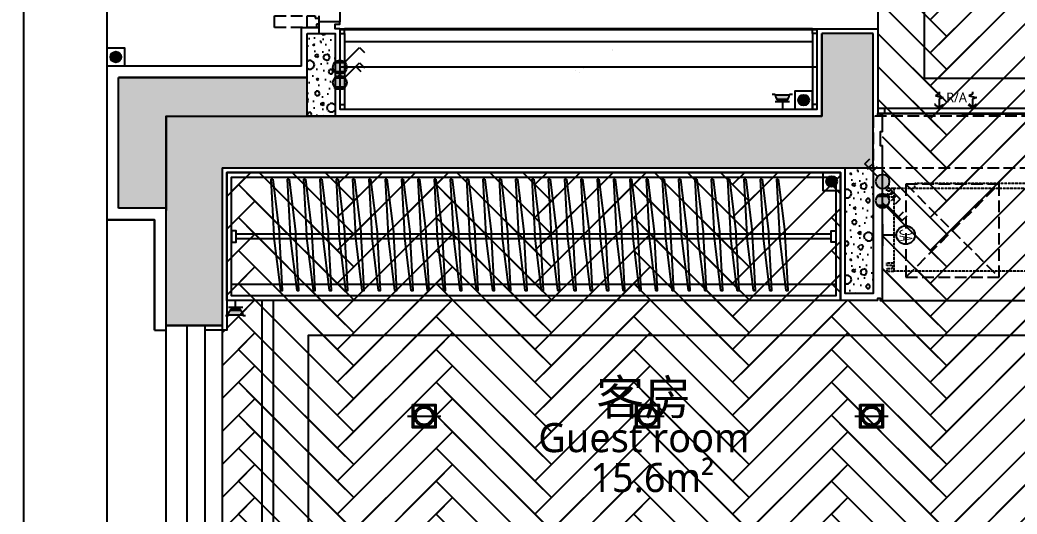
# Model space of a CAD drawing. Header units: millimetres. Extents: x -108767 to 78913, y -380878 to 1470.
# Drawn here: x -52574 to -48293, y -191377 to -189256 of the extents above; entities that cross this region are included whole.
import ezdxf
from ezdxf.enums import TextEntityAlignment as Align
from ezdxf.xclip import XClip

# ---------------------------------------------------------------- set-up
doc = ezdxf.new("R2010")
doc.units = ezdxf.units.MM
doc.header["$LTSCALE"] = 10
doc.header["$XCLIPFRAME"] = 0
for name, pattern in [('__DASH', [0.35, 0.25, -0.1]), ('DASH', [0.35, 0.25, -0.1]), ('DOTE', [2.42, 2, -0.2, 0.02, -0.2])]:
    doc.linetypes.add(name, pattern=pattern)
for name, color, linetype in [('012到顶家具', 55, 'Continuous'), ('2-Tank High', 70, 'Continuous'), ('NW-01-stair(楼梯)', 87, 'Continuous'), ('NW-01-wall(原有墙体)', 255, 'Continuous'), ('NW-01-windows(窗户)', 42, 'Continuous'), ('NW-01wall(新墙体)', 140, 'Continuous'), ('NW-01梁', 4, 'Continuous'), ('NW-02-fix(到顶家具)', 54, 'Continuous'), ('NW-02-fr(地面家具)', 74, 'Continuous'), ('NW-02-light(平面灯具)', 12, 'Continuous'), ('NW-02不到底不到顶家具', 54, 'Continuous'), ('NW-03-地面铺装', 8, 'Continuous'), ('NW-04-light(天花灯具)', 1, 'Continuous'), ('NW-04-天花造型粗线', 163, 'Continuous'), ('NW-door(门扇)', 12, 'Continuous'), ('NW-完成面（用于平面）', 43, 'Continuous'), ('NW-开关插座', 117, 'Continuous'), ('NW-开关面板', 147, 'Continuous'), ('NW-强弱电插座', 223, 'Continuous'), ('NW-强电插座', 223, 'Continuous'), ('NW-暖通设备', 161, 'Continuous'), ('NW-暖通风口', 33, 'Continuous'), ('平面图', 7, 'Continuous')]:
    doc.layers.add(name, color=color, linetype=linetype)
doc.styles.add('GA-text-B', font='architxt.shx', dxfattribs={"width": 0.65, "bigfont": 'hztxt.shx'})
doc.styles.get("Standard").update_dxf_attribs({"font": ''})
doc.styles.add('STYLUS', font='stylu.ttf')
doc.styles.add('宋体', font='', dxfattribs={"width": 0.8})
doc.styles.add('黑体', font='', dxfattribs={"width": 0.8, "height": 3})
doc.styles.get('Standard').set_extended_font_data('SimSun')
doc.styles.get('宋体').set_extended_font_data('SimSun')
doc.styles.get('黑体').set_extended_font_data('Microsoft YaHei')
doc.linetypes.add('铝质LED灯条', pattern='A,12.7,-5.08,["AL.LED",宋体,S=2.54,R=0,X=-2.54,Y=-1.27],-10', length=27.78)
pattern_1 = [(0, (54.42, -56.26), (92.2296, 184.45919), [0, -184.45919]), (0, (-53.5, -81.16), (92.2296, 184.45919), [0, -184.45919]), (0, (6.46, -83), (92.2296, 184.45919), [0, -184.45919]), (0, (71.94, -28.6), (92.2296, 184.45919), [0, -184.45919]), (0, (-4.61, -92.23), (92.2296, 184.45919), [0, -184.45919]), (0, (90.39, 87.62), (92.2296, 184.45919), [0, -184.45919]), (0, (34.12, 72.86), (92.2296, 184.45919), [0, -184.45919]), (0, (63.64, 49.8), (92.2296, 184.45919), [0, -184.45919]), (0, (-86.7, 46.11), (92.2296, 184.45919), [0, -184.45919]), (0, (3.69, 37.81), (92.2296, 184.45919), [0, -184.45919]), (0, (-31.36, -9.22), (92.2296, 184.45919), [0, -184.45919]), (0, (-29.51, -78.4), (92.2296, 184.45919), [0, -184.45919]), (0, (39.66, -85.77), (92.2296, 184.45919), [0, -184.45919]), (0, (90.39, -4.61), (92.2296, 184.45919), [0, -184.45919]), (0, (-82.08, -33.2), (92.2296, 184.45919), [0, -184.45919]), (0, (-66.4, -1.84), (92.2296, 184.45919), [0, -184.45919]), (0, (5.53, -14.76), (92.2296, 184.45919), [0, -184.45919]), (0, (-20.29, -41.5), (92.2296, 184.45919), [0, -184.45919]), (0, (-35.05, 19.37), (92.2296, 184.45919), [0, -184.45919]), (0, (-11.99, 88.54), (92.2296, 184.45919), [0, -184.45919]), (0, (-74.7, -71.94), (92.2296, 184.45919), [0, -184.45919]), (0, (26.75, 50.73), (92.2296, 184.45919), [0, -184.45919]), (0, (-59.03, 53.5), (92.2296, 184.45919), [0, -184.45919]), (0, (-73.78, 77.47), (92.2296, 184.45919), [0, -184.45919]), (130.601294, (79.054, 29.865), (-461.1479683, 553.37757044), [8.09824, -3393.1611]), (18.434949, (65.878, 33.378), (461.1479726, 184.4591883), [8.33302, -1158.28932]), (90, (65.88, 25.47), (92.229595, 184.45919), [7.9054, -361.01297]), (161.565051, (73.784, 22.838), (-461.1479766, 184.459176), [8.33302, -1158.28932]), (53.130102, (73.784, 22.838), (92.229595, 184.459189), [8.78377, -913.51216]), (135, (80.81, -71.15), (-92.229606, 184.459177), [7.45328, -514.2761]), (45, (70.27, -71.15), (92.229594, 184.459189), [7.45328, -514.2761]), (135, (75.54, -76.42), (-92.229606, 184.459177), [7.45328, -514.2761]), (45, (75.54, -76.42), (92.229594, 184.459189), [7.45328, -514.2761]), (116.56505, (-7.9, 52.7), (-1e-05, 368.91837), [9.82055, -196.41107]), (180, (-12.3, 61.49), (-92.2296, 184.45919), [10.54053, -173.91866]), (63.43495, (-27.23, 52.7), (1e-07, 368.91838), [9.82055, -196.41107]), (116.56505, (-22.84, 43.92), (-1e-05, 368.91837), [9.82055, -196.41107]), (0, (-22.84, 43.92), (92.2296, 184.45919), [10.54053, -173.91866]), (63.43495, (-12.3, 43.92), (1e-07, 368.91838), [9.82055, -196.41107]), (107.102728, (61.4864, -9.662), (-276.6887736, 922.29594868), [11.94722, -5005.8852]), (143.972626, (57.973, 1.757), (-1752.362276, 1291.2143235), [11.94722, -2496.96889]), (180, (48.31, 8.78), (-92.2296, 184.45919), [11.4189, -173.04028]), (36.027373, (27.23, 1.757), (1752.3622853, 1291.2143111), [11.94722, -2496.96889]), (71.565051, (23.716, -8.784), (276.6887854, 922.2959447), [11.11069, -1155.51165]), (107.102728, (27.23, -20.203), (-276.6887736, 922.29594868), [11.94722, -5005.8852]), (143.972626, (36.892, -27.23), (-1752.362276, 1291.2143235), [11.94722, -2496.96889]), (0, (36.9, -27.23), (92.2296, 184.45919), [11.4189, -173.04028]), (36.027373, (48.311, -27.23), (1752.3622853, 1291.2143111), [11.94722, -2496.96889]), (71.565051, (57.973, -20.203), (276.6887854, 922.2959447), [11.11069, -1155.51165]), (150.255118, (63.243, 76.419), (-276.6887842, 184.4591867), [7.0817, -1480.07582]), (90, (57.09, 72.905), (92.229595, 184.45919), [7.02702, -361.89135]), (29.744881, (57.095, 72.905), (276.6887837, 184.4591882), [7.0817, -1480.07582]), (116.56505, (20.2, -54.46), (-1e-05, 368.91837), [9.82055, -196.41107]), (168.690067, (15.81, -45.676), (-830.0663521, 184.4591846), [8.95772, -1872.16411]), (41.185925, (0, -50.0675), (2305.7398558, 2029.05106764), [9.33728, -3912.31871]), (90, (0, -58.85), (92.229595, 184.45919), [8.78377, -360.1346]), (138.814074, (7.027, -65), (-2305.7398288, 2029.0510983), [9.33728, -3912.31871]), (16.699244, (7.027, -65), (3043.57661373, 922.29594078), [9.17053, -3842.45037]), (60.945396, (15.811, -62.365), (92.22959487, 184.45918847), [9.04345, -3789.20364]), (109.983106, (-57.0945, 22.838), (-461.14797504, 1291.2143218), [10.28114, -4307.79774]), (155.556045, (-60.608, 32.5), (-1198.98473437, 553.3775561), [10.61347, -4447.04414]), (24.4439547, (-79.932, 32.5), (1198.9847304, 553.37756493), [10.61347, -4447.04414]), (70.0168934, (-83.446, 22.838), (461.1479747, 1291.214322), [10.28114, -4307.79774]), (109.983106, (-79.932, 13.176), (-461.14797504, 1291.2143218), [10.28114, -4307.79774]), (160.016893, (-70.27, 9.662), (-461.1479749, 184.4591814), [10.28114, -2148.75827]), (19.9831065, (-70.27, 9.662), (461.147972, 184.4591895), [10.28114, -2148.75827]), (70.0168934, (-60.608, 13.176), (461.1479747, 1291.214322), [10.28114, -4307.79774]), (122.005383, (11.419, 6.149), (-92.2296072, 184.4591801), [8.2866, -1731.89791]), (18.434949, (-0.878, 10.54), (461.1479726, 184.4591883), [8.33302, -1158.28932]), (90, (-0.88, 2.635), (92.229595, 184.45919), [7.9054, -361.01297]), (161.565051, (7.027, 0), (-461.1479766, 184.459176), [8.33302, -1158.28932]), (54.462322, (7.027, 0), (645.6071612, 922.2959445), [7.55608, -3165.99978]), (116.56505, (-42.16, -38.65), (-1e-05, 368.91837), [9.82055, -196.41107]), (180, (-46.55, -29.86), (-92.2296, 184.45919), [9.66215, -174.79703]), (59.036243, (-61.486, -38.649), (92.2295948, 184.4591881), [10.24355, -2140.9016]), (120.963756, (-56.216, -47.432), (-92.2296071, 184.4591806), [10.24355, -2140.9016]), (0, (-56.22, -47.43), (92.2296, 184.45919), [9.66215, -174.79703]), (63.43495, (-46.55, -47.43), (1e-07, 368.91838), [9.82055, -196.41107])]

# ---------------------------------------------------------------- blocks, each defined once
blk = doc.blocks.new('*U225')
at = {"layer": '2-Tank High', "color": 250}
for p, q in [((-45, 0), (-47.89, 23.84)), ((-44.2, 0.07), (-45.5, 24.05)), ((-38, 0), (-40.89, 23.84)), ((-37.2, 0.07), (-38.5, 24.05)), ((-31, 0), (-33.89, 23.84)), ((-30.2, 0.07), (-31.5, 24.05)), ((-24, 0), (-26.89, 23.84)), ((-23.2, 0.07), (-24.5, 24.05)), ((-17, 0), (-19.89, 23.84)), ((-16.2, 0.07), (-17.5, 24.05)), ((-10, 0), (-12.89, 23.84)), ((-9.2, 0.07), (-10.5, 24.05)), ((-3, 0), (-5.89, 23.84)), ((-2.2, 0.07), (-3.5, 24.05)), ((4, 0), (1.11, 23.84)), ((4.8, 0.07), (3.5, 24.05)), ((11, 0), (8.11, 23.84)), ((11.8, 0.07), (10.5, 24.05)), ((18, 0), (15.11, 23.84)), ((18.8, 0.07), (17.5, 24.05)), ((25, 0), (22.11, 23.84)), ((25.8, 0.07), (24.5, 24.05)), ((32, 0), (29.11, 23.84)), ((32.8, 0.07), (31.5, 24.05)), ((39, 0), (36.11, 23.84)), ((39.8, 0.07), (38.5, 24.05)), ((46, 0), (43.11, 23.84)), ((46.8, 0.07), (45.5, 24.05)), ((53, 0), (50.11, 23.84)), ((53.8, 0.07), (52.5, 24.05)), ((60, 0), (57.11, 23.84)), ((60.8, 0.07), (59.5, 24.05)), ((67, 0), (64.11, 23.84)), ((67.8, 0.07), (66.5, 24.05)), ((74, 0), (71.11, 23.84)), ((74.8, 0.07), (73.5, 24.05)), ((81, 0), (78.11, 23.84)), ((81.8, 0.07), (80.5, 24.05)), ((88, 0), (85.11, 23.84)), ((88.8, 0.07), (87.5, 24.05)), ((95, 0), (92.11, 23.84)), ((95.8, 0.07), (94.5, 24.05)), ((102, 0), (99.11, 23.84)), ((102.8, 0.07), (101.5, 24.05)), ((109, 0), (106.11, 23.84)), ((109.8, 0.07), (108.5, 24.05)), ((116, 0), (113.11, 23.84)), ((116.8, 0.07), (115.5, 24.05)), ((123, 0), (120.11, 23.84)), ((123.8, 0.07), (122.5, 24.05)), ((130, 0), (127.11, 23.84)), ((130.8, 0.07), (129.5, 24.05)), ((137, 0), (134.11, 23.84)), ((137.8, 0.07), (136.5, 24.05)), ((144, 0), (141.11, 23.84)), ((144.8, 0.07), (143.5, 24.05)), ((151, 0), (148.11, 23.84)), ((151.8, 0.07), (150.5, 24.05)), ((158, 0), (155.11, 23.84)), ((158.8, 0.07), (157.5, 24.05)), ((165, 0), (162.11, 23.84)), ((165.8, 0.07), (164.5, 24.05)), ((172, 0), (169.11, 23.84)), ((172.8, 0.07), (171.5, 24.05)), ((-44.2, 0.07), (-45, 0)), ((-37.2, 0.07), (-38, 0)), ((-30.2, 0.07), (-31, 0)), ((-23.2, 0.07), (-24, 0)), ((-16.2, 0.07), (-17, 0)), ((-9.2, 0.07), (-10, 0)), ((-2.2, 0.07), (-3, 0)), ((4.8, 0.07), (4, 0)), ((11.8, 0.07), (11, 0)), ((18.8, 0.07), (18, 0)), ((25.8, 0.07), (25, 0)), ((32.8, 0.07), (32, 0)), ((39.8, 0.07), (39, 0)), ((46.8, 0.07), (46, 0)), ((53.8, 0.07), (53, 0)), ((60.8, 0.07), (60, 0)), ((67.8, 0.07), (67, 0)), ((74.8, 0.07), (74, 0)), ((81.8, 0.07), (81, 0)), ((88.8, 0.07), (88, 0)), ((95.8, 0.07), (95, 0)), ((102.8, 0.07), (102, 0)), ((109.8, 0.07), (109, 0)), ((116.8, 0.07), (116, 0)), ((123.8, 0.07), (123, 0)), ((130.8, 0.07), (130, 0)), ((137.8, 0.07), (137, 0)), ((144.8, 0.07), (144, 0)), ((151.8, 0.07), (151, 0)), ((158.8, 0.07), (158, 0)), ((165.8, 0.07), (165, 0)), ((172.8, 0.07), (172, 0))]:
    blk.add_line(p, q, dxfattribs=at)
for points in [[(-48.39, 47.89), (-49.18, 47.82), (-47.89, 23.84)], [(-49.18, 47.82), (-48.39, 47.89), (-45.5, 24.05)], [(-42.18, 47.82), (-41.39, 47.89), (-38.5, 24.05)], [(-41.39, 47.89), (-42.18, 47.82), (-40.89, 23.84)], [(-35.18, 47.82), (-34.39, 47.89), (-31.5, 24.05)], [(-34.39, 47.89), (-35.18, 47.82), (-33.89, 23.84)], [(-28.18, 47.82), (-27.39, 47.89), (-24.5, 24.05)], [(-27.39, 47.89), (-28.18, 47.82), (-26.89, 23.84)], [(-21.18, 47.82), (-20.39, 47.89), (-17.5, 24.05)], [(-20.39, 47.89), (-21.18, 47.82), (-19.89, 23.84)], [(-14.18, 47.82), (-13.39, 47.89), (-10.5, 24.05)], [(-13.39, 47.89), (-14.18, 47.82), (-12.89, 23.84)], [(-7.18, 47.82), (-6.39, 47.89), (-3.5, 24.05)], [(-6.39, 47.89), (-7.18, 47.82), (-5.89, 23.84)], [(-0.18, 47.82), (0.61, 47.89), (3.5, 24.05)], [(0.61, 47.89), (-0.18, 47.82), (1.11, 23.84)], [(6.82, 47.82), (7.61, 47.89), (10.5, 24.05)], [(7.61, 47.89), (6.82, 47.82), (8.11, 23.84)], [(13.82, 47.82), (14.61, 47.89), (17.5, 24.05)], [(14.61, 47.89), (13.82, 47.82), (15.11, 23.84)], [(20.82, 47.82), (21.61, 47.89), (24.5, 24.05)], [(21.61, 47.89), (20.82, 47.82), (22.11, 23.84)], [(27.82, 47.82), (28.61, 47.89), (31.5, 24.05)], [(28.61, 47.89), (27.82, 47.82), (29.11, 23.84)], [(34.82, 47.82), (35.61, 47.89), (38.5, 24.05)], [(35.61, 47.89), (34.82, 47.82), (36.11, 23.84)], [(41.82, 47.82), (42.61, 47.89), (45.5, 24.05)], [(42.61, 47.89), (41.82, 47.82), (43.11, 23.84)], [(48.82, 47.82), (49.61, 47.89), (52.5, 24.05)], [(49.61, 47.89), (48.82, 47.82), (50.11, 23.84)], [(55.82, 47.82), (56.61, 47.89), (59.5, 24.05)], [(56.61, 47.89), (55.82, 47.82), (57.11, 23.84)], [(62.82, 47.82), (63.61, 47.89), (66.5, 24.05)], [(63.61, 47.89), (62.82, 47.82), (64.11, 23.84)], [(69.82, 47.82), (70.61, 47.89), (73.5, 24.05)], [(70.61, 47.89), (69.82, 47.82), (71.11, 23.84)], [(76.82, 47.82), (77.61, 47.89), (80.5, 24.05)], [(77.61, 47.89), (76.82, 47.82), (78.11, 23.84)], [(83.82, 47.82), (84.61, 47.89), (87.5, 24.05)], [(84.61, 47.89), (83.82, 47.82), (85.11, 23.84)], [(90.82, 47.82), (91.61, 47.89), (94.5, 24.05)], [(91.61, 47.89), (90.82, 47.82), (92.11, 23.84)], [(97.82, 47.82), (98.61, 47.89), (101.5, 24.05)], [(98.61, 47.89), (97.82, 47.82), (99.11, 23.84)], [(104.82, 47.82), (105.61, 47.89), (108.5, 24.05)], [(105.61, 47.89), (104.82, 47.82), (106.11, 23.84)], [(111.82, 47.82), (112.61, 47.89), (115.5, 24.05)], [(112.61, 47.89), (111.82, 47.82), (113.11, 23.84)], [(118.82, 47.82), (119.61, 47.89), (122.5, 24.05)], [(119.61, 47.89), (118.82, 47.82), (120.11, 23.84)], [(125.82, 47.82), (126.61, 47.89), (129.5, 24.05)], [(126.61, 47.89), (125.82, 47.82), (127.11, 23.84)], [(132.82, 47.82), (133.61, 47.89), (136.5, 24.05)], [(133.61, 47.89), (132.82, 47.82), (134.11, 23.84)], [(139.82, 47.82), (140.61, 47.89), (143.5, 24.05)], [(140.61, 47.89), (139.82, 47.82), (141.11, 23.84)], [(146.82, 47.82), (147.61, 47.89), (150.5, 24.05)], [(147.61, 47.89), (146.82, 47.82), (148.11, 23.84)], [(153.82, 47.82), (154.61, 47.89), (157.5, 24.05)], [(154.61, 47.89), (153.82, 47.82), (155.11, 23.84)], [(160.82, 47.82), (161.61, 47.89), (164.5, 24.05)], [(161.61, 47.89), (160.82, 47.82), (162.11, 23.84)], [(167.82, 47.82), (168.61, 47.89), (171.5, 24.05)], [(168.61, 47.89), (167.82, 47.82), (169.11, 23.84)]]:
    blk.add_lwpolyline(points, dxfattribs=at)
blk = doc.blocks.new('2.5-003(開門衣櫃)2')
at = {"layer": 'NW-02-fix(到顶家具)', "ltscale": 10}
blk.add_lwpolyline([(0, -27.5), (0, 27.5), (263.5, 27.5), (263.5, -27.5)], close=True, dxfattribs=at)
at = {"layer": 'NW-02-fix(到顶家具)', "color": 8, "ltscale": 10}
blk.add_lwpolyline([(2, -25.5), (2, 25.5), (261.5, 25.5), (261.5, -25.5)], close=True, dxfattribs=at)
at = {"layer": 'NW-02-fix(到顶家具)', "color": 251, "ltscale": 10}
for points in [[(2, 2.5), (4, 2.5), (4, -2.5), (2, -2.5), (2, 2.5)], [(4, 1), (259.5, 1)], [(261.5, 2.5), (259.5, 2.5), (259.5, -2.5), (261.5, -2.5), (261.5, 2.5)], [(4, -1), (259.5, -1)]]:
    blk.add_lwpolyline(points, dxfattribs=at)
blk.add_blockref('*U225', (71.74, -24.65), dxfattribs=at)
blk = doc.blocks.new('嵌入式射灯1')
at = {"color": 250, "linetype": 'DOTE', "ltscale": 30}
blk.add_line((0, 100), (0, -100), dxfattribs=at)
blk.add_lwpolyline([(-100, 0, 0, 0, 0), (100, 0, 30, 0, 0), (154.9, 0, 0, 0, 0)], format="xyseb", dxfattribs=at)
blk.add_circle((0, 0), 60)
at = {"color": 250}
blk.add_circle((0, 0), 50, dxfattribs=at)
blk = doc.blocks.new('*U241')
at = {"layer": 'NW-04-light(天花灯具)', "color": 1, "ltscale": 15}
blk.add_lwpolyline([(150844.17, -14074.61), (150848.37, -14074.61), (150848.37, -14078.82), (150844.17, -14078.82)], close=True, dxfattribs=at)
at = {"layer": 'NW-04-light(天花灯具)', "color": 8, "ltscale": 15}
blk.add_lwpolyline([(150844.38, -14074.82), (150848.16, -14074.82), (150848.16, -14078.61), (150844.38, -14078.61)], close=True, dxfattribs=at)
at = {"layer": 'NW-04-light(天花灯具)', "color": 1, "linetype": 'DASH', "ltscale": 15, "xscale": 0.03000000000000001, "yscale": 0.03000000000000001, "zscale": 0.03000000000000001, "rotation": 90.00000000027025}
blk.add_blockref('嵌入式射灯1', (150846.27, -14076.71), dxfattribs=at)
blk = doc.blocks.new('fdsaghfjkd')
at = {"layer": 'NW-暖通风口', "color": 250, "linetype": '__DASH', "ltscale": 0.5}
for p, q in [((-474.8, -12.6), (-474.8, 0)), ((-474.8, 0), (-439.2, 0)), ((-439.2, -396.2), (-439.2, 0)), ((-439.2, 0), (439.2, 0)), ((-340.1, 0), (-340.1, 23.8)), ((-340.1, 23.8), (340.1, 23.8)), ((340.1, 23.8), (340.1, 0)), ((439.2, 0), (439.2, -396.2)), ((439.2, -396.2), (439.2, 0)), ((474.8, 0), (439.2, 0)), ((474.8, -12.6), (474.8, 0)), ((-474.8, -12.6), (-453.4, -12.6)), ((-453.4, -28), (-474.8, -28)), ((-474.8, -28), (-474.8, -40.6)), ((-474.8, -40.6), (-439.2, -40.6)), ((474.8, -40.6), (439.2, -40.6)), ((474.8, -12.6), (453.4, -12.6)), ((453.4, -28), (474.8, -28)), ((474.8, -28), (474.8, -40.6)), ((439.2, -75.5), (483.4, -75.5)), ((439.2, -93.3), (483.4, -93.3)), ((483.4, -75.5), (483.4, -84.4)), ((483.4, -78.5), (487.3, -78.5)), ((483.4, -93.3), (483.4, -84.4)), ((483.4, -90.2), (487.3, -90.2)), ((487.3, -94.7), (487.3, -74.1)), ((487.3, -74.1), (496.6, -74.1)), ((487.3, -94.7), (496.6, -94.7)), ((496.6, -74.1), (497.1, -74.6)), ((496.6, -94.7), (497.1, -94.1)), ((497.1, -74.6), (497.1, -94.1)), ((439.2, -114.3), (474.5, -114.3)), ((439.2, -124.1), (474.5, -124.1)), ((474.5, -114.3), (474.5, -119.2)), ((474.5, -117.3), (478.4, -117.3)), ((474.5, -124.1), (474.5, -119.2)), ((474.5, -121.1), (478.4, -121.1)), ((478.4, -125.5), (478.4, -112.8)), ((478.4, -112.8), (487.7, -112.8)), ((478.4, -125.5), (487.7, -125.5)), ((487.7, -112.8), (488.2, -113.4)), ((487.7, -125.5), (488.2, -125)), ((488.2, -113.4), (488.2, -125)), ((439.2, -174), (500.1, -174)), ((500.1, -174), (500.1, -182.9)), ((500.1, -177), (504, -177)), ((500.1, -191.8), (500.1, -182.9)), ((500.1, -188.7), (504, -188.7)), ((504, -193.2), (504, -172.6)), ((504, -172.6), (513.3, -172.6)), ((513.3, -172.6), (513.8, -173.1)), ((513.8, -173.1), (513.8, -192.6)), ((439.2, -191.8), (500.1, -191.8)), ((504, -193.2), (513.3, -193.2)), ((513.3, -193.2), (513.8, -192.6)), ((-474.8, -368.2), (-474.8, -355.6)), ((-474.8, -355.6), (-439.2, -355.6)), ((-453.4, -368.2), (-474.8, -368.2)), ((474.8, -355.6), (439.2, -355.6)), ((453.4, -368.2), (474.8, -368.2)), ((474.8, -368.2), (474.8, -355.6)), ((-474.8, -383.7), (-474.8, -396.2)), ((-474.8, -383.7), (-453.4, -383.7)), ((-474.8, -396.2), (-439.2, -396.2)), ((439.2, -396.2), (-439.2, -396.2)), ((474.8, -396.2), (439.2, -396.2)), ((474.8, -383.7), (453.4, -383.7)), ((474.8, -383.7), (474.8, -396.2))]:
    blk.add_line(p, q, dxfattribs=at)
for centre, start, end in [((-453.4, -20.3), 270, 90), ((453.4, -20.3), 90, 270), ((-453.4, -375.9), 270, 90), ((453.4, -375.9), 90, 270)]:
    blk.add_arc(centre, 7.74, start, end, dxfattribs=at)
blk = doc.blocks.new('*U61')
h = blk.add_hatch(color=256)
h.dxf.hatch_style = 1
edge = h.paths.add_edge_path()
edge.add_arc((0, 40), 30, 0, 360)
blk.add_lwpolyline([(-50, -10), (50, -10), (50, 90), (-50, 90)], close=True)
blk.add_circle((0, 40), 30)
blk = doc.blocks.new('*U264')
at = {"layer": 'NW-强电插座', "xscale": 0.7704166666280803, "yscale": 0.7704166666280803, "zscale": 0.7704166666280803}
blk.add_blockref('*U61', (225.9, 1986.4), dxfattribs=at)
blk = doc.blocks.new('_LINKPT1')
blk.add_line((0, 0), (0, 0))
blk = doc.blocks.new('单相二三极安全插座')
at = {"linetype": 'Continuous'}
for p, q in [((-33.3, 49.9), (-23.8, 49.9)), ((-23.8, 49.9), (-23.8, 47.5)), ((-23.8, 47.5), (23.8, 47.5)), ((23.8, 49.9), (23.8, 47.5)), ((23.8, 49.9), (33.3, 49.9)), ((23.8, 23.8), (-23.8, 23.8)), ((0, 23.8), (0, 0))]:
    blk.add_line(p, q, dxfattribs=at)
blk.add_arc((0, 47.5), 23.8, 180, 0, dxfattribs=at)
for points in [[(20.6, 35.7), (-20.6, 35.7), (23.8, 47.5), (-23.8, 47.5)], [(11.9, 27), (-11.9, 27), (20.6, 35.7), (-20.6, 35.7)], [(0, 23.8), (0, 23.8), (11.9, 27), (-11.9, 27)]]:
    blk.add_solid(points, dxfattribs=at)
at = {"linetype": 'Continuous', "xscale": 0.0950808586651788, "yscale": 0.0950808586651788, "zscale": 0.0950808586651788}
blk.add_blockref('_LINKPT1', (0, 0), dxfattribs=at)
blk = doc.blocks.new('*U260')
at = {"layer": 'NW-强电插座', "xscale": 1.2943, "yscale": 1.2943, "zscale": 1.2943}
blk.add_blockref('单相二三极安全插座', (225.9, 1978.7), dxfattribs=at)
blk = doc.blocks.new('ewqewqewqeqwe')
at = {"layer": 'NW-开关面板'}
h = blk.add_hatch(color=256, dxfattribs=at)
edge = h.paths.add_edge_path()
edge.add_arc((0, 0), 1.01, 0, 360)
for p, q in [((-2.52, 2.52), (-3.24, 1.8)), ((-2.69, 1.26), (-1.98, 1.98)), ((-0.72, 0.72), (-2.52, 2.52)), ((-2.15, 0.72), (-1.43, 1.43)), ((0.72, -0.72), (2.52, -2.52)), ((1.43, -1.43), (2.15, -0.72)), ((1.98, -1.98), (2.69, -1.26)), ((2.52, -2.52), (3.24, -1.8))]:
    blk.add_line(p, q, dxfattribs=at)
blk.add_circle((0, 0), 1.01, dxfattribs=at)
blk = doc.blocks.new('*U268')
at = {"layer": 'NW-开关插座', "xscale": 30.1, "yscale": 30.1, "zscale": 30.1}
blk.add_blockref('ewqewqewqeqwe', (225.9, 2013.9), dxfattribs=at)
blk = doc.blocks.new('*U115')
for p, q in [((-1.289, 1), (-1.289, -1)), ((0, 0), (-1.289, 0))]:
    blk.add_line(p, q)
blk.add_circle((0.855, 0), 0.855)
at = {"style": 'GA-text-B', "width": 0.65}
blk.add_attdef('1', (2.226, 0.489), '', height=1.5, dxfattribs=at)
at = {"style": 'STYLUS'}
blk.add_attdef('S', (0.349, -0.575), '', height=1.2, dxfattribs=at)
blk = doc.blocks.new('*U263')
at = {"layer": 'NW-开关面板', "extrusion": (-0.017452, 3.20596e-18, -0.999848)}
ref = blk.add_blockref('*U115', (-2038.6, -225.8, -3.9), dxfattribs=dict(at, xscale=46.44000144785679, yscale=46.44000144785679, zscale=-46.44000144785698, rotation=180))
ref.add_attrib('S', 'AC', dxfattribs={"layer": '0', "extrusion": (0.017452, -3.20596e-18, 0.999848), "height": 55.73, "rotation": 270, "style": 'STYLUS', "width": 0.5}).set_placement((2051.5, -224.5, 3.9), align=Align.CENTER)
blk = doc.blocks.new('fgregrt')
at = {"layer": 'NW-开关面板'}
for p, q in [((5135.44, -371.79), (5136.16, -371.07)), ((5137.56, -373.9), (5135.44, -371.79))]:
    blk.add_line(p, q, dxfattribs=at)
blk.add_circle((5138.27, -374.61), 1, dxfattribs=at)
for points in [[(5137.27, -374.61), (5137.27, -374.61), (5137.4, -375.11), (5137.4, -374.11)], [(5137.4, -375.11), (5137.4, -374.11), (5137.77, -375.48), (5137.77, -373.74)], [(5137.77, -375.48), (5137.77, -373.74), (5138.27, -375.61), (5138.27, -373.61)], [(5138.77, -375.48), (5138.77, -373.74), (5138.27, -375.61), (5138.27, -373.61)], [(5139.14, -375.11), (5139.14, -374.11), (5138.77, -375.48), (5138.77, -373.74)], [(5139.27, -374.61), (5139.27, -374.61), (5139.14, -375.11), (5139.14, -374.11)]]:
    blk.add_solid(points, dxfattribs=at)
at = {"layer": 'NW-开关面板', "xscale": 4.805045045043872, "yscale": 4.805045045043872, "zscale": 4.805045045043872, "rotation": 90}
for p in [(5138.27, -373.61), (5137.27, -374.61), (5139.27, -374.61)]:
    blk.add_blockref('_LINKPT1', p, dxfattribs=at)
at = {"layer": 'NW-开关面板', "width": 0.8, "flags": 9}
blk.add_attdef('A', (5139.27, -374.61), '', height=0.0000961, rotation=90, dxfattribs=at)
blk = doc.blocks.new('*U267')
at = {"layer": 'NW-开关插座', "xscale": 30.1, "yscale": 30.1, "zscale": 30.1}
blk.add_blockref('fgregrt', (-154436, 13289.8), dxfattribs=at)
blk = doc.blocks.new('srhgdrth')
at = {"layer": 'NW-开关面板'}
for p, q in [((5927.29, -114.51), (5928, -113.79)), ((5929.4, -116.62), (5927.29, -114.51)), ((5927.83, -115.05), (5928.54, -114.33))]:
    blk.add_line(p, q, dxfattribs=at)
blk.add_circle((5930.11, -117.33), 1, dxfattribs=at)
for points in [[(5929.24, -117.83), (5929.24, -116.83), (5929.61, -118.2), (5929.61, -116.46)], [(5929.61, -118.2), (5929.61, -116.46), (5930.11, -118.33), (5930.11, -116.33)], [(5930.61, -118.2), (5930.61, -116.46), (5930.11, -118.33), (5930.11, -116.33)], [(5930.98, -117.83), (5930.98, -116.83), (5930.61, -118.2), (5930.61, -116.46)], [(5929.11, -117.33), (5929.11, -117.33), (5929.24, -117.83), (5929.24, -116.83)], [(5931.11, -117.33), (5931.11, -117.33), (5930.98, -117.83), (5930.98, -116.83)]]:
    blk.add_solid(points, dxfattribs=at)
at = {"layer": 'NW-开关面板', "xscale": 4.805045045043872, "yscale": 4.805045045043872, "zscale": 4.805045045043872, "rotation": 90}
for p in [(5930.11, -116.33), (5929.11, -117.33), (5931.11, -117.33)]:
    blk.add_blockref('_LINKPT1', p, dxfattribs=at)
at = {"layer": 'NW-开关面板', "width": 0.8, "flags": 9}
blk.add_attdef('A', (5931.11, -117.33), '', height=0.0000961, rotation=90, dxfattribs=at)
blk = doc.blocks.new('*U269')
at = {"layer": 'NW-开关插座', "xscale": 30.1, "yscale": 30.1, "zscale": 30.1}
blk.add_blockref('srhgdrth', (-178270.5, 5545.6), dxfattribs=at)
blk = doc.blocks.new('GSGFFSD')
at = {"layer": 'NW-03-地面铺装', "linetype": 'DASH', "ltscale": 20}
blk.add_line((-49050.9, -190460.5), (-51685.9, -190460.5), dxfattribs=at)
at = {"layer": 'NW-03-地面铺装', "color": 250}
for points in [[(-48665.9, -189255.8), (-48595.2, -189326.5), (-48170.9, -188902.2), (-48241.6, -188831.5)], [(-48665.9, -189397.2), (-48595.2, -189326.5), (-49019.4, -188902.2), (-49090.2, -188972.9)], [(-48665.9, -189397.2), (-48595.2, -189467.9), (-48170.9, -189043.6), (-48241.6, -188972.9)], [(-48665.9, -189538.6), (-48595.2, -189467.9), (-49019.4, -189043.6), (-49090.2, -189114.3)], [(-48665.9, -189538.6), (-48595.2, -189609.3), (-48170.9, -189185.1), (-48241.6, -189114.3)], [(-48665.9, -189680), (-48595.2, -189609.3), (-49019.4, -189185.1), (-49090.2, -189255.8)], [(-48665.9, -189680), (-48595.2, -189750.7), (-48170.9, -189326.5), (-48241.6, -189255.8)], [(-48665.9, -189821.4), (-48595.2, -189750.7), (-49019.4, -189326.5), (-49090.2, -189397.2)], [(-48665.9, -189821.4), (-48595.2, -189892.2), (-48170.9, -189467.9), (-48241.6, -189397.2)], [(-48665.9, -189962.9), (-48595.2, -189892.2), (-49019.4, -189467.9), (-49090.2, -189538.6)], [(-52060, -189962.9), (-51989.3, -190033.6), (-51565, -189609.3), (-51635.7, -189538.6)], [(-51211.5, -189962.9), (-51140.8, -190033.6), (-50716.5, -189609.3), (-50787.2, -189538.6)], [(-50362.9, -189962.9), (-50292.2, -190033.6), (-49868, -189609.3), (-49938.7, -189538.6)], [(-49514.4, -189962.9), (-49443.7, -190033.6), (-49019.4, -189609.3), (-49090.2, -189538.6)], [(-48665.9, -189962.9), (-48595.2, -190033.6), (-48170.9, -189609.3), (-48241.6, -189538.6)], [(-51211.5, -190104.3), (-51140.8, -190033.6), (-51565, -189609.3), (-51635.7, -189680)], [(-50362.9, -190104.3), (-50292.2, -190033.6), (-50716.5, -189609.3), (-50787.2, -189680)], [(-49514.4, -190104.3), (-49443.7, -190033.6), (-49868, -189609.3), (-49938.7, -189680)], [(-48665.9, -190104.3), (-48595.2, -190033.6), (-49019.4, -189609.3), (-49090.2, -189680)], [(-52060, -190104.3), (-51989.3, -190175), (-51565, -189750.7), (-51635.7, -189680)], [(-51211.5, -190104.3), (-51140.8, -190175), (-50716.5, -189750.7), (-50787.2, -189680)], [(-50362.9, -190104.3), (-50292.2, -190175), (-49868, -189750.7), (-49938.7, -189680)], [(-49514.4, -190104.3), (-49443.7, -190175), (-49019.4, -189750.7), (-49090.2, -189680)], [(-48665.9, -190104.3), (-48595.2, -190175), (-48170.9, -189750.7), (-48241.6, -189680)], [(-51211.5, -190245.7), (-51140.8, -190175), (-51565, -189750.7), (-51635.7, -189821.4)], [(-50362.9, -190245.7), (-50292.2, -190175), (-50716.5, -189750.7), (-50787.2, -189821.4)], [(-49514.4, -190245.7), (-49443.7, -190175), (-49868, -189750.7), (-49938.7, -189821.4)], [(-48665.9, -190245.7), (-48595.2, -190175), (-49019.4, -189750.7), (-49090.2, -189821.4)], [(-52060, -190245.7), (-51989.3, -190316.4), (-51565, -189892.2), (-51635.7, -189821.4)], [(-51211.5, -190245.7), (-51140.8, -190316.4), (-50716.5, -189892.2), (-50787.2, -189821.4)], [(-50362.9, -190245.7), (-50292.2, -190316.4), (-49868, -189892.2), (-49938.7, -189821.4)], [(-49514.4, -190245.7), (-49443.7, -190316.4), (-49019.4, -189892.2), (-49090.2, -189821.4)], [(-48665.9, -190245.7), (-48595.2, -190316.4), (-48170.9, -189892.2), (-48241.6, -189821.4)], [(-51211.5, -190387.1), (-51140.8, -190316.4), (-51565, -189892.2), (-51635.7, -189962.9)], [(-50362.9, -190387.1), (-50292.2, -190316.4), (-50716.5, -189892.2), (-50787.2, -189962.9)], [(-49514.4, -190387.1), (-49443.7, -190316.4), (-49868, -189892.2), (-49938.7, -189962.9)], [(-48665.9, -190387.1), (-48595.2, -190316.4), (-49019.4, -189892.2), (-49090.2, -189962.9)], [(-52060, -190387.1), (-51989.3, -190457.8), (-51565, -190033.6), (-51635.7, -189962.9)], [(-51211.5, -190387.1), (-51140.8, -190457.8), (-50716.5, -190033.6), (-50787.2, -189962.9)], [(-50362.9, -190387.1), (-50292.2, -190457.8), (-49868, -190033.6), (-49938.7, -189962.9)], [(-49514.4, -190387.1), (-49443.7, -190457.8), (-49019.4, -190033.6), (-49090.2, -189962.9)], [(-48665.9, -190387.1), (-48595.2, -190457.8), (-48170.9, -190033.6), (-48241.6, -189962.9)], [(-51211.5, -190528.6), (-51140.8, -190457.8), (-51565, -190033.6), (-51635.7, -190104.3)], [(-50362.9, -190528.6), (-50292.2, -190457.8), (-50716.5, -190033.6), (-50787.2, -190104.3)], [(-49514.4, -190528.6), (-49443.7, -190457.8), (-49868, -190033.6), (-49938.7, -190104.3)], [(-48665.9, -190528.6), (-48595.2, -190457.8), (-49019.4, -190033.6), (-49090.2, -190104.3)], [(-52060, -190528.6), (-51989.3, -190599.3), (-51565, -190175), (-51635.7, -190104.3)], [(-51211.5, -190528.6), (-51140.8, -190599.3), (-50716.5, -190175), (-50787.2, -190104.3)], [(-50362.9, -190528.6), (-50292.2, -190599.3), (-49868, -190175), (-49938.7, -190104.3)], [(-49514.4, -190528.6), (-49443.7, -190599.3), (-49019.4, -190175), (-49090.2, -190104.3)], [(-48665.9, -190528.6), (-48595.2, -190599.3), (-48170.9, -190175), (-48241.6, -190104.3)], [(-51211.5, -190670), (-51140.8, -190599.3), (-51565, -190175), (-51635.7, -190245.7)], [(-50362.9, -190670), (-50292.2, -190599.3), (-50716.5, -190175), (-50787.2, -190245.7)], [(-49514.4, -190670), (-49443.7, -190599.3), (-49868, -190175), (-49938.7, -190245.7)], [(-48665.9, -190670), (-48595.2, -190599.3), (-49019.4, -190175), (-49090.2, -190245.7)], [(-52060, -190670), (-51989.3, -190740.7), (-51565, -190316.4), (-51635.7, -190245.7)], [(-51211.5, -190670), (-51140.8, -190740.7), (-50716.5, -190316.4), (-50787.2, -190245.7)], [(-50362.9, -190670), (-50292.2, -190740.7), (-49868, -190316.4), (-49938.7, -190245.7)], [(-49514.4, -190670), (-49443.7, -190740.7), (-49019.4, -190316.4), (-49090.2, -190245.7)], [(-48665.9, -190670), (-48595.2, -190740.7), (-48170.9, -190316.4), (-48241.6, -190245.7)], [(-51211.5, -190811.4), (-51140.8, -190740.7), (-51565, -190316.4), (-51635.7, -190387.1)], [(-50362.9, -190811.4), (-50292.2, -190740.7), (-50716.5, -190316.4), (-50787.2, -190387.1)], [(-49514.4, -190811.4), (-49443.7, -190740.7), (-49868, -190316.4), (-49938.7, -190387.1)], [(-48665.9, -190811.4), (-48595.2, -190740.7), (-49019.4, -190316.4), (-49090.2, -190387.1)], [(-52060, -190811.4), (-51989.3, -190882.1), (-51565, -190457.8), (-51635.7, -190387.1)], [(-51211.5, -190811.4), (-51140.8, -190882.1), (-50716.5, -190457.8), (-50787.2, -190387.1)], [(-50362.9, -190811.4), (-50292.2, -190882.1), (-49868, -190457.8), (-49938.7, -190387.1)], [(-49514.4, -190811.4), (-49443.7, -190882.1), (-49019.4, -190457.8), (-49090.2, -190387.1)], [(-48665.9, -190811.4), (-48595.2, -190882.1), (-48170.9, -190457.8), (-48241.6, -190387.1)], [(-51211.5, -190952.8), (-51140.8, -190882.1), (-51565, -190457.8), (-51635.7, -190528.6)], [(-50362.9, -190952.8), (-50292.2, -190882.1), (-50716.5, -190457.8), (-50787.2, -190528.6)], [(-49514.4, -190952.8), (-49443.7, -190882.1), (-49868, -190457.8), (-49938.7, -190528.6)], [(-48665.9, -190952.8), (-48595.2, -190882.1), (-49019.4, -190457.8), (-49090.2, -190528.6)], [(-52060, -190952.8), (-51989.3, -191023.5), (-51565, -190599.3), (-51635.7, -190528.6)], [(-51211.5, -190952.8), (-51140.8, -191023.5), (-50716.5, -190599.3), (-50787.2, -190528.6)], [(-50362.9, -190952.8), (-50292.2, -191023.5), (-49868, -190599.3), (-49938.7, -190528.6)], [(-49514.4, -190952.8), (-49443.7, -191023.5), (-49019.4, -190599.3), (-49090.2, -190528.6)], [(-48665.9, -190952.8), (-48595.2, -191023.5), (-48170.9, -190599.3), (-48241.6, -190528.6)], [(-51211.5, -191094.2), (-51140.8, -191023.5), (-51565, -190599.3), (-51635.7, -190670)], [(-50362.9, -191094.2), (-50292.2, -191023.5), (-50716.5, -190599.3), (-50787.2, -190670)], [(-49514.4, -191094.2), (-49443.7, -191023.5), (-49868, -190599.3), (-49938.7, -190670)], [(-48665.9, -191094.2), (-48595.2, -191023.5), (-49019.4, -190599.3), (-49090.2, -190670)], [(-52060, -191094.2), (-51989.3, -191164.9), (-51565, -190740.7), (-51635.7, -190670)], [(-51211.5, -191094.2), (-51140.8, -191164.9), (-50716.5, -190740.7), (-50787.2, -190670)], [(-50362.9, -191094.2), (-50292.2, -191164.9), (-49868, -190740.7), (-49938.7, -190670)], [(-49514.4, -191094.2), (-49443.7, -191164.9), (-49019.4, -190740.7), (-49090.2, -190670)], [(-48665.9, -191094.2), (-48595.2, -191164.9), (-48170.9, -190740.7), (-48241.6, -190670)], [(-51211.5, -191235.7), (-51140.8, -191164.9), (-51565, -190740.7), (-51635.7, -190811.4)], [(-50362.9, -191235.7), (-50292.2, -191164.9), (-50716.5, -190740.7), (-50787.2, -190811.4)], [(-49514.4, -191235.7), (-49443.7, -191164.9), (-49868, -190740.7), (-49938.7, -190811.4)], [(-48665.9, -191235.7), (-48595.2, -191164.9), (-49019.4, -190740.7), (-49090.2, -190811.4)], [(-52060, -191235.7), (-51989.3, -191306.4), (-51565, -190882.1), (-51635.7, -190811.4)], [(-51211.5, -191235.7), (-51140.8, -191306.4), (-50716.5, -190882.1), (-50787.2, -190811.4)], [(-50362.9, -191235.7), (-50292.2, -191306.4), (-49868, -190882.1), (-49938.7, -190811.4)], [(-49514.4, -191235.7), (-49443.7, -191306.4), (-49019.4, -190882.1), (-49090.2, -190811.4)], [(-48665.9, -191235.7), (-48595.2, -191306.4), (-48170.9, -190882.1), (-48241.6, -190811.4)], [(-51211.5, -191377.1), (-51140.8, -191306.4), (-51565, -190882.1), (-51635.7, -190952.8)], [(-50362.9, -191377.1), (-50292.2, -191306.4), (-50716.5, -190882.1), (-50787.2, -190952.8)], [(-49514.4, -191377.1), (-49443.7, -191306.4), (-49868, -190882.1), (-49938.7, -190952.8)], [(-48665.9, -191377.1), (-48595.2, -191306.4), (-49019.4, -190882.1), (-49090.2, -190952.8)], [(-52060, -191377.1), (-51989.3, -191447.8), (-51565, -191023.5), (-51635.7, -190952.8)], [(-51211.5, -191377.1), (-51140.8, -191447.8), (-50716.5, -191023.5), (-50787.2, -190952.8)], [(-50362.9, -191377.1), (-50292.2, -191447.8), (-49868, -191023.5), (-49938.7, -190952.8)], [(-49514.4, -191377.1), (-49443.7, -191447.8), (-49019.4, -191023.5), (-49090.2, -190952.8)], [(-48665.9, -191377.1), (-48595.2, -191447.8), (-48170.9, -191023.5), (-48241.6, -190952.8)], [(-51211.5, -191518.5), (-51140.8, -191447.8), (-51565, -191023.5), (-51635.7, -191094.2)], [(-50362.9, -191518.5), (-50292.2, -191447.8), (-50716.5, -191023.5), (-50787.2, -191094.2)], [(-49514.4, -191518.5), (-49443.7, -191447.8), (-49868, -191023.5), (-49938.7, -191094.2)], [(-48665.9, -191518.5), (-48595.2, -191447.8), (-49019.4, -191023.5), (-49090.2, -191094.2)], [(-52060, -191518.5), (-51989.3, -191589.2), (-51565, -191164.9), (-51635.7, -191094.2)], [(-51211.5, -191518.5), (-51140.8, -191589.2), (-50716.5, -191164.9), (-50787.2, -191094.2)], [(-50362.9, -191518.5), (-50292.2, -191589.2), (-49868, -191164.9), (-49938.7, -191094.2)], [(-49514.4, -191518.5), (-49443.7, -191589.2), (-49019.4, -191164.9), (-49090.2, -191094.2)], [(-48665.9, -191518.5), (-48595.2, -191589.2), (-48170.9, -191164.9), (-48241.6, -191094.2)], [(-51211.5, -191659.9), (-51140.8, -191589.2), (-51565, -191164.9), (-51635.7, -191235.7)], [(-50362.9, -191659.9), (-50292.2, -191589.2), (-50716.5, -191164.9), (-50787.2, -191235.7)], [(-49514.4, -191659.9), (-49443.7, -191589.2), (-49868, -191164.9), (-49938.7, -191235.7)], [(-48665.9, -191659.9), (-48595.2, -191589.2), (-49019.4, -191164.9), (-49090.2, -191235.7)], [(-52060, -191659.9), (-51989.3, -191730.6), (-51565, -191306.4), (-51635.7, -191235.7)], [(-51211.5, -191659.9), (-51140.8, -191730.6), (-50716.5, -191306.4), (-50787.2, -191235.7)], [(-50362.9, -191659.9), (-50292.2, -191730.6), (-49868, -191306.4), (-49938.7, -191235.7)], [(-49514.4, -191659.9), (-49443.7, -191730.6), (-49019.4, -191306.4), (-49090.2, -191235.7)], [(-48665.9, -191659.9), (-48595.2, -191730.6), (-48170.9, -191306.4), (-48241.6, -191235.7)], [(-51211.5, -191801.3), (-51140.8, -191730.6), (-51565, -191306.4), (-51635.7, -191377.1)], [(-50362.9, -191801.3), (-50292.2, -191730.6), (-50716.5, -191306.4), (-50787.2, -191377.1)], [(-49514.4, -191801.3), (-49443.7, -191730.6), (-49868, -191306.4), (-49938.7, -191377.1)], [(-48665.9, -191801.3), (-48595.2, -191730.6), (-49019.4, -191306.4), (-49090.2, -191377.1)]]:
    blk.add_lwpolyline(points, close=True, dxfattribs=at)

msp = doc.modelspace()

# ---------------------------------------------------------------- hatches: boundary and pattern name
at = {"layer": 'NW-01-wall(原有墙体)'}
h = msp.add_hatch(color=250, dxfattribs=at)
h.dxf.hatch_style = 1
h.paths.add_polyline_path([(-51705.9, -189890.5), (-48910.9, -189890.5), (-48910.9, -189313.5), (-49130.9, -189313.5), (-49130.9, -189668.5), (-51945.9, -189668.5), (-51945.9, -190073.5), (-51945.9, -190567.5), (-51705.9, -190567.5)])
h = msp.add_hatch(color=250, dxfattribs=at)
h.dxf.hatch_style = 1
h.paths.add_polyline_path([(-51945.9, -189668.5), (-51340.9, -189668.5), (-51340.9, -189503.5), (-52150.9, -189503.5), (-52150.9, -190063.5), (-51945.9, -190063.5)])
at = {"layer": 'NW-暖通风口'}
for points in [[(-48484.5, -189630.8), (-48499.6, -189615.6), (-48503, -189620.2)], [(-48484.5, -189630.8), (-48469.3, -189615.6), (-48465.9, -189620.2)]]:
    msp.add_hatch(color=256, dxfattribs=at).paths.add_polyline_path(points)
at = {"layer": '平面图'}
h = msp.add_hatch(dxfattribs=at)
h.set_pattern_fill('14砌块砖隔墙', color=250, scale=184.459189, style=0, pattern_type=2)
h.set_pattern_definition(pattern_1)
h.paths.add_polyline_path([(-51220.9, -189313.5), (-51340.9, -189313.5), (-51340.9, -189668.5), (-51220.9, -189668.5)])
h = msp.add_hatch(dxfattribs=at)
h.set_pattern_fill('14砌块砖隔墙', color=250, scale=184.459189, style=0, pattern_type=2)
h.set_pattern_definition(pattern_1)
h.paths.add_polyline_path([(-48910.9, -189890.5), (-49030.9, -189890.5), (-49030.9, -190430.5), (-48910.9, -190430.5)])

# ---------------------------------------------------------------- linework, layer by layer
at = {"layer": 'NW-01-stair(楼梯)'}
for p, q in [((-52558.9, -187363.5), (-52558.9, -191948.5)), ((-52200.9, -188188.5), (-52200.9, -189453.5))]:
    msp.add_line(p, q, dxfattribs=at)
at = {"layer": 'NW-01-wall(原有墙体)'}
for p, q in [((-49130.9, -189668.5), (-49130.9, -189313.5)), ((-52150.9, -190063.5), (-52150.9, -189503.5)), ((-52150.9, -189503.5), (-51340.9, -189503.5)), ((-52150.9, -190063.5), (-52150.9, -189503.5)), ((-52150.9, -189503.5), (-51340.9, -189503.5)), ((-51945.9, -189668.5), (-51945.9, -190073.5)), ((-52150.9, -190063.5), (-52150.9, -189903.5)), ((-51705.9, -189890.5), (-51705.9, -190567.5)), ((-51945.9, -190063.5), (-52150.9, -190063.5)), ((-51945.9, -190063.5), (-52150.9, -190063.5)), ((-51945.9, -190468.5), (-51945.9, -190063.5)), ((-51945.9, -191878.5), (-51945.9, -190468.5))]:
    msp.add_line(p, q, dxfattribs=at)
at = {"layer": 'NW-01-wall(原有墙体)', "ltscale": 10}
for p, q in [((-48910.9, -189313.5), (-49130.9, -189313.5)), ((-48910.9, -189890.5), (-48910.9, -189313.5)), ((-52150.9, -190063.5), (-52150.9, -189903.5)), ((-51705.9, -189890.5), (-49030.9, -189890.5)), ((-51705.9, -190567.5), (-51945.9, -190567.5))]:
    msp.add_line(p, q, dxfattribs=at)
for points in [[(-49130.9, -183985.5), (-41795.9, -183985.5), (-41795.9, -189890.5), (-42295.9, -189890.5), (-42295.9, -193788.5), (-51945.9, -193788.5), (-51945.9, -189668.5), (-49130.9, -189668.5)], [(-49130.9, -189313.5), (-49130.9, -189668.5), (-51340.9, -189668.5), (-51340.9, -189503.5), (-52150.9, -189503.5)]]:
    msp.add_lwpolyline(points, dxfattribs=at)
at = {"layer": 'NW-01-windows(窗户)'}
for p, q in [((-51855.9, -192912.5), (-51855.9, -190567.5)), ((-51780.9, -190567.5), (-51780.9, -192912.5))]:
    msp.add_line(p, q, dxfattribs=at)
msp.add_lwpolyline([(-51945.9, -190567.5), (-51705.9, -190567.5), (-51705.9, -192912.5), (-51945.9, -192912.5)], close=True, dxfattribs=at)
at = {"layer": 'NW-01wall(新墙体)'}
msp.add_lwpolyline([(-51340.9, -189313.5), (-51220.9, -189313.5), (-51220.9, -189668.5), (-51340.9, -189668.5)], close=True, dxfattribs=at)
msp.add_lwpolyline([(-48910.9, -189890.5), (-48910.9, -190430.5), (-49030.9, -190430.5), (-49030.9, -189890.5), (-48910.9, -189890.5)], dxfattribs=at)
at = {"layer": 'NW-01梁', "linetype": 'DASH', "ltscale": 20}
msp.add_lwpolyline([(-44723.9, -189668.5), (-48910.9, -189668.5), (-48910.9, -189890.5), (-44723.9, -189890.5)], close=True, dxfattribs=at)
at = {"layer": 'NW-02-fr(地面家具)'}
msp.add_lwpolyline([(-51995.9, -190587.9), (-51995.9, -190113.5), (-52200.9, -190113.5), (-52200.9, -191978.5), (-56358.9, -191978.5), (-56358.9, -193518.5)], dxfattribs=at)
at = {"layer": 'NW-02-light(平面灯具)', "linetype": '铝质LED灯条'}
for p, q in [((-49171.2, -189349.1), (-51180.9, -189349.1)), ((-51665.9, -190390.8), (-49070.9, -190390.8))]:
    msp.add_line(p, q, dxfattribs=at)
at = {"layer": 'NW-02不到底不到顶家具'}
msp.add_line((-49170.9, -189293.5), (-51180.9, -189293.5), dxfattribs=at)
at = {"layer": 'NW-02不到底不到顶家具', "color": 8}
for p, q in [((-51180.9, -189313.5), (-51180.9, -189618.4)), ((-49170.9, -189313.5), (-49170.9, -189618.5))]:
    msp.add_line(p, q, dxfattribs=at)
at = {"layer": 'NW-02不到底不到顶家具'}
for points in [[(-51200.9, -189313.3), (-51180.9, -189313.5), (-51180.9, -189293.5)], [(-49150.9, -189313.3), (-49170.9, -189313.5), (-49170.9, -189293.5)], [(-51200.9, -189618.7), (-51180.9, -189618.5), (-51180.9, -189638.5)], [(-49150.9, -189618.7), (-49170.9, -189618.5), (-49170.9, -189638.5)]]:
    msp.add_lwpolyline(points, dxfattribs=at)
at = {"layer": 'NW-02不到底不到顶家具', "color": 250, "const_width": 0.162}
msp.add_lwpolyline([(-50155.3, -189463.2), (-50137.1, -189472.7), (-50192.3, -189472.7), (-50172.9, -189481.6)], dxfattribs=at)
at = {"layer": 'NW-04-天花造型粗线'}
for p, q in [((-48890.9, -188168.5), (-48890.9, -189293.5)), ((-51200.9, -188198.5), (-51200.9, -189263.5)), ((-49150.9, -189458.5), (-51200.9, -189458.5)), ((-48870.9, -189657.5), (-48070.9, -189660.5)), ((-48870.9, -190460.5), (-48070.9, -190460.5))]:
    msp.add_line(p, q, dxfattribs=at)
at = {"layer": 'NW-04-天花造型粗线', "color": 251}
for p, q in [((-51200.9, -189293.5), (-49150.9, -189293.5)), ((-51200.9, -189296.5), (-49150.9, -189296.5))]:
    msp.add_line(p, q, dxfattribs=at)
at = {"layer": 'NW-04-天花造型粗线'}
for points in [[(-44897.9, -189507.5), (-48690.9, -189507.5), (-48690.9, -184435.5), (-44897.9, -184435.5)], [(-51535.9, -192918.5), (-51485.9, -192918.5), (-51485.9, -190460.5), (-51535.9, -190460.5)], [(-48223.3, -190610.5), (-51335.9, -190610.5), (-51335.9, -192918.5), (-48223.3, -192918.5)]]:
    msp.add_lwpolyline(points, close=True, dxfattribs=at)
at = {"layer": 'NW-04-天花造型粗线', "color": 250, "const_width": 0.162}
msp.add_lwpolyline([(-49998.6, -189372.9), (-49980.3, -189382.3), (-50035.5, -189382.3), (-50016.1, -189391.3)], dxfattribs=at)
at = {"layer": 'NW-door(门扇)', "color": 8, "linetype": 'DASH', "ltscale": 20}
for points in [[(-51290.3, -189273.5), (-51300.3, -189273.5), (-51300.3, -189288.5), (-51340.3, -189288.5), (-51340.3, -189098.5), (-51300.3, -189098.5), (-51300.3, -189098.5), (-51290.3, -189098.5), (-51290.3, -189273.5)], [(-51305.9, -189238.5), (-51305.9, -189248.5), (-51290.9, -189248.5), (-51290.9, -189288.5), (-51480.9, -189288.5), (-51480.9, -189248.5), (-51480.9, -189248.5), (-51480.9, -189238.5), (-51305.9, -189238.5)]]:
    msp.add_lwpolyline(points, dxfattribs=at)
at = {"layer": 'NW-完成面（用于平面）'}
for p, q in [((-51365.9, -189288.5), (-51290.9, -189288.5)), ((-48890.9, -190460.5), (-49050.9, -190460.5)), ((-51995.9, -190587.9), (-51945.9, -190587.9))]:
    msp.add_line(p, q, dxfattribs=at)
at = {"layer": 'NW-完成面（用于平面）', "color": 32}
for points in [[(-51200.9, -189293.5), (-51220.9, -189293.5), (-51220.9, -189273.5), (-51200.9, -189273.5), (-51200.9, -189263.5), (-51290.9, -189263.5), (-51290.9, -189313.5)], [(-48870.9, -189735.5), (-48870.9, -189657.5), (-48880.9, -189657.5), (-48880.9, -189667.5), (-48890.9, -189667.5), (-48890.9, -189657.5)], [(-48870.9, -189735.5), (-48880.8, -189735.5), (-48880.8, -189795.5), (-48870.9, -189795.5)], [(-48890.9, -190460.5), (-48890.9, -190450.5), (-48880.9, -190450.5), (-48880.9, -190460.5), (-48870.9, -190460.5), (-48870.9, -189795.5)]]:
    msp.add_lwpolyline(points, dxfattribs=at)
at = {"layer": 'NW-完成面（用于平面）'}
for points in [[(-51365.9, -189453.5), (-51365.9, -189288.5)], [(-51200.9, -189293.5), (-51200.9, -189638.5), (-49150.9, -189638.5), (-49150.9, -189293.5), (-48890.9, -189293.5), (-48890.9, -189657.5)], [(-51365.9, -189453.5), (-52200.9, -189453.5), (-52200.9, -190113.5), (-51995.9, -190113.5), (-51995.9, -190587.9)], [(-49050.9, -190460.5), (-49050.9, -189910.5), (-51685.9, -189910.5), (-51685.9, -190587.5), (-51780.9, -190587.5)]]:
    msp.add_lwpolyline(points, dxfattribs=at)
at = {"layer": 'NW-暖通设备', "color": 251, "linetype": 'DASH', "ltscale": 20}
for p, q in [((-48770.9, -189960.5), (-48370.9, -190360.5)), ((-48770.9, -190360.5), (-48370.9, -189960.5))]:
    msp.add_line(p, q, dxfattribs=at)
msp.add_lwpolyline([(-48770.9, -190360.5), (-48370.9, -190360.5), (-48370.9, -189960.5), (-48770.9, -189960.5)], close=True, dxfattribs=at)
at = {"layer": 'NW-暖通风口'}
for p, q in [((-48628, -189574.2, 0), (-48644.1, -189581.5, 0)), ((-48644.1, -189581.5, 0), (-48610.7, -189588.8, 0)), ((-48628, -189564.3, 0), (-48628, -189574.2, 0)), ((-48484.5, -189574.2, 0), (-48500.6, -189581.5, 0)), ((-48500.6, -189581.5, 0), (-48467.2, -189588.8, 0)), ((-48484.5, -189564.3, 0), (-48484.5, -189574.2, 0)), ((-48643.1, -189615.6, 0), (-48646.5, -189620.2, 0)), ((-48646.5, -189620.2, 0), (-48628, -189630.8, 0)), ((-48610.7, -189588.8, 0), (-48628, -189596.1, 0)), ((-48628, -189596.1, 0), (-48628, -189630.8, 0)), ((-48609.5, -189620.2, 0), (-48628, -189630.8, 0)), ((-48503, -189620.2, 0), (-48484.5, -189630.8, 0)), ((-48484.5, -189630.8, 0), (-48499.6, -189615.6, 0)), ((-48467.2, -189588.8, 0), (-48484.5, -189596.1, 0)), ((-48484.5, -189596.1, 0), (-48484.5, -189630.8, 0)), ((-48484.5, -189630.8, 0), (-48469.3, -189615.6, 0)), ((-48465.9, -189620.2, 0), (-48484.5, -189630.8, 0)), ((-48469.3, -189615.6, 0), (-48465.9, -189620.2, 0)), ((-44747.9, -189636), (-48890.9, -189636)), ((-44748.6, -189657.5, 0), (-48890.9, -189657.5)), ((-48862.2, -189636), (-48862.2, -189657.5))]:
    msp.add_line(p, q, dxfattribs=at)

# ---------------------------------------------------------------- block references
at = {"layer": '012到顶家具', "ltscale": 10, "xscale": 10, "yscale": 10, "zscale": 10, "rotation": 180}
msp.add_blockref('2.5-003(開門衣櫃)2', (-49050.9, -190185.5), dxfattribs=at)
at = {"layer": 'NW-03-地面铺装'}
ref = msp.add_blockref('GSGFFSD', (0, 0), dxfattribs=at)
XClip(ref).set_block_clipping_path([(-48890.9057462904, -184285.4724403794), (-44747.9057462904, -184285.4724403794), (-44747.9057462904, -184975.4724403794), (-43975.9057462904, -184975.4724403794), (-43975.9057462904, -189230.4724403794), (-44747.9057462904, -189230.4724403794), (-44747.9057462904, -189660.4724403794), (-46779.4057462904, -189660.4724403794), (-46779.4057462904, -189920.4724403795), (-47014.4680625998, -189920.4724403795), (-47014.4680625998, -189870.4724403795), (-46969.4057462904, -189870.4724403795), (-46969.4057462904, -189660.4724403795), (-48070.9057462904, -189660.4724403795), (-48070.9057462904, -189735.4724403795), (-47099.4057462904, -189735.4724403795), (-47099.4057462904, -189800.4724403795), (-47990.9057462904, -189800.4724403795), (-47990.9057462904, -189795.4724403795), (-48070.9057462904, -189795.4724403795), (-48070.9057462904, -192998.4724402666), (-48070.9057462903, -193468.472440447), (-51685.9057462874, -193468.4724403118), (-51685.9057462904, -192892.4724403794), (-51705.9057462904, -192892.4724403794), (-51705.9057462904, -190587.4724403794), (-51685.9057462904, -190587.4724403794), (-51685.9057462904, -189910.4724403794), (-49050.9057462904, -189910.4724403794), (-49050.9057462904, -190460.4724403794), (-48870.9057462904, -190460.4724403794), (-48870.9057462904, -189657.4724403795), (-48880.9057462904, -189657.4724403795), (-48880.9057462904, -189667.4724403795), (-48890.9057462904, -189667.4724403795), (-48890.9057462904, -187583.4724403794), (-48910.9057462904, -187583.4724403794), (-48910.9057462904, -184988.4724403794), (-48890.9057462904, -184988.4724403794)])
at = {"layer": 'NW-04-light(天花灯具)', "xscale": 23.76, "yscale": 23.76, "zscale": 23.76}
for p in [(-3634945.8, 143506.3), (-3633987, 143506.3), (-3633025.8, 143506.3)]:
    msp.add_blockref('*U241', p, dxfattribs=at)
at = {"layer": 'NW-开关插座', "yscale": 0.9984580498866216, "zscale": 0.9984580498866216, "rotation": 270}
for name, p, xscale in [('*U267', (-53211.7, -189232.9), 0.9984580498866216), ('*U269', (-53211.7, -189299.4), 0.9984580498866216), ('*U268', (-50881.7, -190175, -0.8), -0.9984580498866216), ('*U269', (-50881.7, -190258.2, -0.8), -0.9984580498866216)]:
    msp.add_blockref(name, p, dxfattribs=dict(at, xscale=xscale))
at = {"layer": 'NW-强弱电插座', "yscale": 0.9984580498866216, "zscale": 0.9984580498866216}
for name, p, xscale, rotation in [('*U264', (-50148.3, -189640.5), 0.9984580498866216, 89.99999999999999), ('*U264', (-47195.2, -189825.5), 0.9984580498866216, 89.99999999999999), ('*U264', (-47075.2, -190175), 0.9984580498866216, 89.99999999999999), ('*U263', (-50846.6, -190404.6, -0.8), -0.9984580498866216, 270)]:
    msp.add_blockref(name, p, dxfattribs=dict(at, xscale=xscale, rotation=rotation))
at = {"layer": 'NW-强弱电插座', "xscale": 0.9984580498866216, "yscale": 0.9984580498866216, "zscale": 0.9984580498866216}
msp.add_blockref('*U260', (-49526.5, -191614.1), dxfattribs=at)
at = {"layer": 'NW-强弱电插座', "extrusion": (-0.017452, -0.001019, 0.999847), "xscale": -0.9984580498866212, "yscale": 0.9984580498866218, "zscale": 0.9984580498866218, "rotation": 266.657595354112}
msp.add_blockref('*U260', (185140.4, -62762.7, 1095.5), dxfattribs=at)
at = {"layer": 'NW-暖通设备', "xscale": 0.9000000034613134, "yscale": 0.9000000034613134, "zscale": 0.9000000034613134}
msp.add_blockref('fdsaghfjkd', (-48425.8, -189978.2), dxfattribs=at)

# ---------------------------------------------------------------- texts
at = {"color": 40, "style": '黑体'}
for s, height, p in [('客房', 150, (-49895.3, -190951.1)), ('Guest room', 125, (-49895.3, -191111.4)), ('15.6m²', 125, (-49859.2, -191282.7))]:
    msp.add_text(s, height=height, dxfattribs=at).set_placement(p, align=Align.CENTER)
at = {"layer": 'NW-暖通风口', "color": 40, "style": '黑体'}
msp.add_attdef('R/A', text='', height=42, dxfattribs=at).set_placement((-48553.2, -189588.3, 0), align=Align.MIDDLE)

doc.saveas('drawing.dxf')
